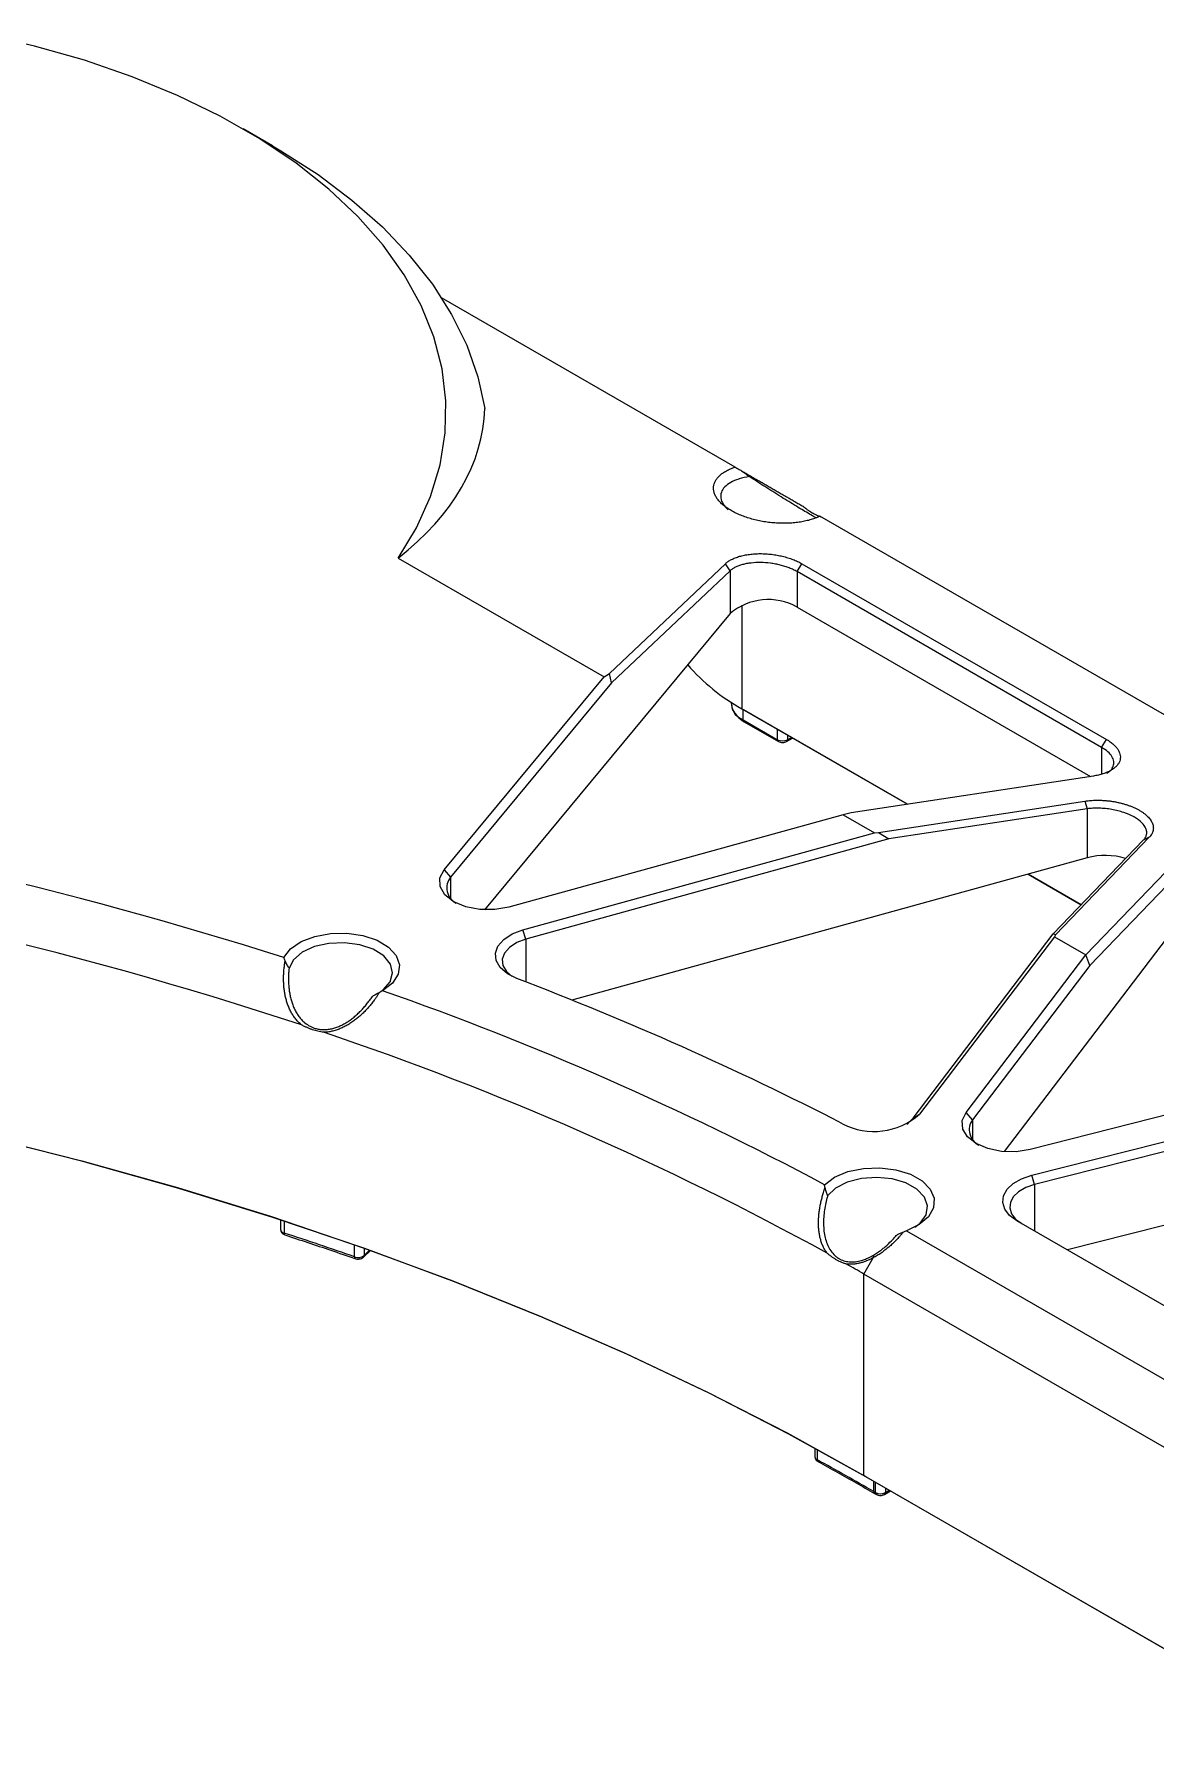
# Model space of a CAD drawing. Header units: millimetres. Extents: x 0 to 420, y 0 to 298.
# Drawn here: x 298.93 to 315.1, y 252.11 to 276.76 of the extents above; entities that cross this region are included whole.
import ezdxf

# ---------------------------------------------------------------- set-up
doc = ezdxf.new("R2010")
doc.units = ezdxf.units.MM

msp = doc.modelspace()

# ---------------------------------------------------------------- linework, layer by layer
at = {"color": 7, "linetype": 'Continuous', "lineweight": 25}
for p, q in [((302.367549, 275.151972), (301.943216, 275.397014)), ((309.036598, 270.518226), (304.804465, 272.961385)), ((315.824824, 266.599467), (310.259454, 269.812286)), ((304.180167, 269.207201), (307.148839, 267.493423)), ((307.226137, 267.543941), (308.896572, 269.125494)), ((308.963454, 269.024129), (307.256856, 267.408338)), ((308.963454, 269.024129), (308.896572, 269.125494)), ((308.963454, 269.024129), (308.963454, 268.405432)), ((309.928932, 269.011176), (309.998178, 269.125991)), ((314.319877, 266.476337), (309.928932, 269.011176)), ((309.928932, 269.011176), (309.928932, 268.50083)), ((309.998178, 269.125991), (314.389123, 266.591152)), ((309.131762, 268.527258), (309.131762, 267.033937)), ((309.928932, 268.50083), (314.161231, 266.057576)), ((308.963454, 268.405432), (305.422951, 264.134673)), ((304.843111, 264.712121), (307.148839, 267.493423)), ((307.148839, 267.493423), (307.226137, 267.543941)), ((307.256856, 267.408338), (307.226137, 267.543941)), ((307.256856, 267.408338), (304.933314, 264.605546)), ((308.97882, 267.127284), (308.97882, 267.118697)), ((309.131762, 267.033937), (311.519172, 265.655714)), ((309.131762, 267.033937), (309.160046, 267.017603)), ((309.154556, 266.873774), (309.154556, 267.020774)), ((311.519165, 265.655713), (309.160046, 267.017603)), ((309.154556, 266.873774), (309.649531, 266.588032)), ((309.166985, 266.846304), (309.661959, 266.560561)), ((309.649531, 266.588032), (309.649531, 266.73503)), ((309.778523, 266.560561), (309.865138, 266.610563)), ((309.790952, 266.653389), (309.790952, 266.588032)), ((309.790952, 266.588032), (309.84756, 266.62071)), ((314.319877, 266.476337), (314.389123, 266.591152)), ((314.319877, 266.476337), (314.319877, 266.09091)), ((314.200572, 266.06356), (310.710154, 265.532661)), ((310.710154, 265.532661), (310.594588, 265.504235)), ((311.10458, 265.249185), (314.079679, 265.701703)), ((314.11017, 265.591095), (311.253196, 265.156544)), ((314.079679, 265.701703), (314.11017, 265.591095)), ((314.11017, 265.591095), (314.11017, 264.884357)), ((310.594588, 265.504235), (305.776709, 264.173167)), ((310.594588, 265.504235), (311.04446, 265.244529)), ((305.976989, 263.844504), (311.04446, 265.244529)), ((311.253196, 265.156544), (306.020158, 263.710778)), ((311.04446, 265.244529), (311.10458, 265.249185)), ((311.10458, 265.249185), (311.253196, 265.156544)), ((313.621325, 263.787229), (314.91863, 265.136978)), ((315.007012, 265.181185), (313.655465, 263.775001)), ((314.094009, 263.484718), (315.714893, 265.171127)), ((315.800359, 265.050355), (314.149718, 263.332986)), ((315.007012, 265.181185), (314.91863, 265.136978)), ((314.11017, 264.884357), (306.683488, 262.832537)), ((304.843111, 264.712121), (304.933314, 264.605546)), ((304.933314, 264.605546), (304.933314, 264.306497)), ((314.026176, 264.208446), (313.261495, 264.649888)), ((313.261501, 264.649889), (314.02618, 264.20845)), ((315.800359, 264.443452), (312.915638, 260.64764)), ((306.020158, 263.710778), (305.976989, 263.844504)), ((306.020158, 263.710778), (306.020158, 263.094059)), ((311.601819, 261.129895), (313.621325, 263.787229)), ((313.638093, 263.747257), (311.693393, 261.188356)), ((313.655465, 263.775001), (313.621325, 263.787229)), ((313.655465, 263.775001), (313.638093, 263.747257)), ((313.638093, 263.747257), (314.093499, 263.484356)), ((312.365554, 261.210668), (314.093499, 263.484356)), ((314.149718, 263.332986), (312.457129, 261.105821)), ((314.093499, 263.484356), (314.094009, 263.484718)), ((314.149718, 263.332986), (314.094009, 263.484718)), ((317.226377, 261.675784), (313.287808, 260.678263)), ((313.31193, 260.306131), (317.681783, 261.412884)), ((311.601819, 261.129895), (311.693393, 261.188356)), ((312.457129, 261.105821), (312.365554, 261.210668)), ((312.457129, 261.105821), (312.457129, 260.827504)), ((317.784566, 261.294221), (313.352106, 260.171612)), ((320.969006, 261.039241), (313.826053, 259.230146)), ((313.352106, 260.171612), (313.31193, 260.306131)), ((313.352106, 260.171612), (313.352106, 259.50375)), ((302.485057, 259.661208), (302.485057, 259.52336)), ((302.535915, 259.644582), (302.535915, 259.473083)), ((317.374045, 257.181934), (313.098186, 259.650334)), ((302.546793, 259.446207), (302.545742, 259.446622)), ((311.507147, 259.507491), (317.126382, 256.263576)), ((303.551189, 259.130735), (303.551189, 259.300358)), ((303.56244, 259.103735), (303.561454, 259.104137)), ((303.676228, 259.122768), (303.678413, 259.124648)), ((303.678413, 259.124648), (303.778721, 259.219927)), ((303.688364, 259.252015), (303.688364, 259.150161)), ((303.688364, 259.150161), (303.766422, 259.224306)), ((310.892246, 258.882696), (311.026818, 259.115783)), ((311.03194, 259.155245), (311.026818, 259.115783)), ((317.156735, 255.266284), (310.892246, 258.882696)), ((310.892246, 255.975811), (310.892246, 258.882696)), ((310.186815, 256.372127), (310.186815, 256.246528)), ((310.218174, 256.354926), (310.218174, 256.204547)), ((310.892246, 255.975811), (317.569127, 252.12133)), ((310.92053, 255.959478), (310.892246, 255.975811)), ((317.591964, 252.108141), (310.92053, 255.959478)), ((311.033668, 255.747166), (311.033668, 255.894165)), ((311.033668, 255.747166), (311.060919, 255.731435)), ((311.046096, 255.719696), (311.073348, 255.703964)), ((311.060919, 255.731435), (311.060919, 255.878433)), ((311.189911, 255.703964), (311.276526, 255.753966)), ((311.20234, 255.796792), (311.20234, 255.731435)), ((311.20234, 255.731435), (311.258948, 255.764113))]:
    msp.add_line(p, q, dxfattribs=at)
at = {"color": 7, "linetype": 'Continuous', "lineweight": 25, "flags": 128}
for points in [[(304.180167, 269.207201), (304.443181, 269.645156), (304.644481, 270.09388), (304.782771, 270.550481), (304.857158, 271.012016), (304.867164, 271.475507), (304.812722, 271.937969), (304.694185, 272.396417), (304.512316, 272.847898), (304.268289, 273.2895), (303.963676, 273.718377), (303.600441, 274.131762), (303.180926, 274.526992), (302.707836, 274.901518), (302.184221, 275.252925), (301.613456, 275.578947), (300.999222, 275.877484), (300.345479, 276.14661), (299.65644, 276.38459), (298.93655, 276.589889), (298.190448, 276.761185)], [(302.367549, 275.151972), (302.489866, 275.080165), (303.025016, 274.735617), (303.513533, 274.368708), (303.952621, 273.981536), (304.339771, 273.576315), (304.672767, 273.155363), (304.949705, 272.721088), (305.169002, 272.275972), (305.329403, 271.822563), (305.429991, 271.363452)], [(305.776709, 264.173167), (305.571114, 264.137439), (305.356433, 264.139366), (305.152862, 264.178766), (304.979553, 264.251933), (304.852811, 264.351982), (304.784561, 264.469501), (304.781223, 264.593434), (304.843111, 264.712121)], [(302.531673, 263.446258), (302.628481, 263.571172), (302.781279, 263.675795), (302.978184, 263.75199), (303.203882, 263.793831), (303.440818, 263.798064), (303.670565, 263.76436), (303.875254, 263.695339), (304.038966, 263.59637), (304.148969, 263.475151), (304.196706, 263.341109), (304.178464, 263.204669), (304.095664, 263.076443), (303.954743, 262.966403)], [(305.892237, 263.143242), (305.753565, 263.213104), (305.651231, 263.301417), (305.592307, 263.402076), (305.580868, 263.508121), (305.617705, 263.612222), (305.700271, 263.707182), (305.822857, 263.786436), (305.976989, 263.844504)], [(303.930826, 262.955854), (303.96238, 262.979982), (304.062401, 263.096125), (304.098345, 263.224159), (304.066985, 263.352594), (303.971135, 263.469903), (303.819397, 263.565559), (303.62539, 263.630978), (303.406523, 263.660288), (303.182438, 263.65086), (302.973246, 263.603539), (302.797721, 263.522571), (302.671613, 263.415224), (302.606242, 263.291132), (302.606242, 263.291132)], [(306.020158, 263.710778), (305.888045, 263.661004), (305.782971, 263.593073), (305.7122, 263.511679), (305.680626, 263.422449), (305.690431, 263.331553), (305.740937, 263.245274), (305.822206, 263.173879)], [(292.381204, 261.970777), (293.866041, 261.74579), (295.33448, 261.487414), (296.784269, 261.196045), (298.213184, 260.872129), (299.619034, 260.516164), (300.999663, 260.128695), (302.352954, 259.710316), (303.676831, 259.26167), (304.969264, 258.783444), (306.22827, 258.276372), (307.451919, 257.741231), (308.638335, 257.178842), (309.785697, 256.590068), (310.892246, 255.975811)], [(310.92053, 255.959478), (309.812852, 256.574361), (308.664319, 257.163736), (307.476693, 257.726699), (306.251795, 258.262386), (304.991504, 258.769976), (303.697753, 259.24869), (302.372525, 259.697794), (301.017853, 260.116599), (299.635815, 260.504463), (298.22853, 260.860792), (296.798157, 261.185038), (295.346889, 261.476704), (293.876952, 261.735344), (292.390599, 261.96056)], [(311.509337, 261.044591), (311.53025, 261.059607), (311.601819, 261.129895)], [(313.287808, 260.678263), (313.086015, 260.646826), (312.877139, 260.651184), (312.679804, 260.690948), (312.511601, 260.762574), (312.387529, 260.859675), (312.318647, 260.973594), (312.311098, 261.094176), (312.365554, 261.210668)], [(310.324876, 260.170506), (310.470817, 260.27829), (310.662632, 260.358626), (310.885411, 260.405269), (311.121838, 260.414594), (311.353536, 260.385876), (311.562495, 260.321347), (311.732474, 260.226024), (311.85026, 260.107314), (311.906698, 259.974446), (311.897402, 259.837747), (311.823093, 259.707842), (311.689548, 259.594829), (311.507147, 259.507491)], [(311.624559, 259.557821), (311.701515, 259.61826), (311.788082, 259.737296), (311.810004, 259.865776), (311.765332, 259.992275), (311.658037, 260.105547), (311.497659, 260.19552), (311.298457, 260.254196), (311.078143, 260.276357), (310.856304, 260.260032), (310.652664, 260.206674), (310.48533, 260.121027), (310.369178, 260.010705), (310.369178, 260.010705)], [(313.098186, 259.650334), (312.993686, 259.72743), (312.924365, 259.816769), (312.894293, 259.91311), (312.905232, 260.010799), (312.956543, 260.104103), (313.045213, 260.187547), (313.166038, 260.256233), (313.31193, 260.306131)], [(313.352106, 260.171612), (313.227056, 260.128842), (313.123491, 260.069969), (313.047488, 259.998446), (313.003508, 259.918471), (312.994131, 259.834737), (313.019908, 259.752159), (313.079325, 259.675582), (313.168897, 259.609501)], [(302.485057, 259.52336), (302.485353, 259.518924), (302.485981, 259.515531)]]:
    msp.add_lwpolyline(points, dxfattribs=at)
at = {"color": 7, "linetype": 'Continuous', "lineweight": 25}
for centre, radius, start, end in [((309.514625, 267.760554), 0.848326, 60.765783, 130.5202248), ((310.518328, 269.529748), 2.855108, 220.6732051, 240.9453202), ((309.26371, 267.137602), 0.285516, 183.7965546, 247.5235864), ((309.183956, 266.870529), 0.029579, 173.7011524, 234.9866672), ((309.678069, 266.584397), 0.028769, 172.7423933, 235.9613478), ((309.720241, 266.724503), 0.153702, 242.6096722, 297.3903278), ((309.762413, 266.584397), 0.028769, 304.0386521, 7.2576067), ((284.481099, 206.70776), 59.540578, 72.35224504, 81.75780679), ((284.469243, 206.887672), 58.527242, 71.76008859, 82.23072571), ((314.368735, 263.935675), 0.983287, 72.4564803, 105.245778), ((305.124531, 264.452139), 0.245148, 141.2610445, 244.1293792), ((289.417246, 219.904209), 46.271366, 62.7753382, 69.1420958), ((289.01783, 220.279597), 45.224715, 61.8918592, 70.714102), ((288.91255, 220.160758), 44.528847, 61.2027096, 71.4192111), ((311.039655, 261.915847), 0.978068, 242.3327552, 311.9434915), ((312.657275, 260.963154), 0.245789, 144.5181897, 244.0215294), ((302.550584, 259.540932), 0.069417, 201.4641717, 257.800299), ((302.563199, 259.468161), 0.027725, 169.7741236, 230.9749948), ((286.543488, 210.368849), 51.642846, 70.7716941, 71.9604375), ((303.578447, 259.125975), 0.027671, 170.0933423, 232.1122409), ((303.601847, 259.267054), 0.145427, 249.6141422, 306.5065509), ((303.65454, 259.148657), 0.033857, 314.8369754, 2.5473266), ((292.290384, 226.659194), 37.207303, 60.0031813, 60.4450598), ((310.237276, 256.251519), 0.050707, 185.6477372, 247.8701359), ((310.247117, 256.201097), 0.029148, 173.2017669, 235.5354855), ((292.061311, 222.875823), 37.953597, 60.0077431, 61.4192811), ((311.063068, 255.743921), 0.029579, 173.7011522, 234.9866674), ((311.09096, 255.728479), 0.030186, 174.3802681, 234.2945359), ((311.13163, 255.867906), 0.153702, 242.6096722, 297.3903278), ((311.173802, 255.7278), 0.028769, 304.0386522, 7.2576066)]:
    msp.add_arc(centre, radius, start, end, dxfattribs=at)
msp.add_ellipse((295.860614, 272.195787), major_axis=(9.558415, -0.991669), ratio=0.489281334, start_param=5.816833553, end_param=6.317139094, dxfattribs=at)
for points, knots in [([(310.259454, 269.812286), (310.252966, 269.809068), (310.239991, 269.802632), (310.21953, 269.793486), (310.194863, 269.783276), (310.16542, 269.772323), (310.119233, 269.757229), (310.057828, 269.740923), (309.979163, 269.72569), (309.896328, 269.714945), (309.810219, 269.708805), (309.721763, 269.707338), (309.631912, 269.710558), (309.541634, 269.718431), (309.451901, 269.730874), (309.363681, 269.747751), (309.277924, 269.768882), (309.195555, 269.79404), (309.117461, 269.822952), (309.044484, 269.855308), (308.977411, 269.890759), (308.916966, 269.928922), (308.8638, 269.969387), (308.818486, 270.011717), (308.781511, 270.055455), (308.753275, 270.100131), (308.734081, 270.145262), (308.724136, 270.190363), (308.723544, 270.234948), (308.732313, 270.278535), (308.750347, 270.320656), (308.777452, 270.360858), (308.813336, 270.398707), (308.857607, 270.433796), (308.9011, 270.460417), (308.939548, 270.479979), (308.970177, 270.493723), (309.00239, 270.506603), (309.02519, 270.51435), (309.036598, 270.518226)], [0, 0, 0, 0, 0.010466849, 0.0209343764, 0.0314148495, 0.0471011169, 0.0628269163, 0.094220777, 0.1256002047, 0.1569592254, 0.1882927184, 0.2195966353, 0.2508681954, 0.2821060076, 0.3133101437, 0.3444821106, 0.3756247941, 0.4067423526, 0.4378400418, 0.4689239956, 0.5000009327, 0.5310778697, 0.5621618235, 0.5932595127, 0.6243770712, 0.6555197547, 0.6866917217, 0.7178958577, 0.7491336699, 0.78040523, 0.8117091469, 0.8430426399, 0.8744016606, 0.9057810884, 0.937174949, 0.9528628242, 0.9685870158, 0.9842822084, 1, 1, 1, 1]), ([(309.036598, 270.518226), (309.05185, 270.50942), (309.08206, 270.491977), (309.112773, 270.474244), (309.127981, 270.465463)], [0, 0, 0, 0, 0.504834226, 1, 1, 1, 1]), ([(309.127981, 270.465463), (309.137086, 270.459244), (309.15647, 270.446005), (309.185393, 270.425154), (309.214638, 270.403256), (309.233516, 270.388319), (309.242895, 270.380898)], [0, 0, 0, 0, 0.234860512, 0.499992383, 0.751583755, 1, 1, 1, 1]), ([(309.127981, 270.465463), (309.136181, 270.460728), (309.152557, 270.451272), (309.186235, 270.431824), (309.229494, 270.406846), (309.283335, 270.375757), (309.338671, 270.343805), (309.395234, 270.311145), (309.452734, 270.277944), (309.510882, 270.24437), (309.569384, 270.210592), (309.627944, 270.176781), (309.686267, 270.143107), (309.736072, 270.114351), (309.77443, 270.092205), (309.811978, 270.070526), (309.856884, 270.044599), (309.90378, 270.017524), (309.939381, 269.99697), (309.965469, 269.981909), (309.989875, 269.967819), (310.006619, 269.958152), (310.014956, 269.953339)], [0, 0, 0, 0, 0.035696191, 0.071281909, 0.141870706, 0.21161094, 0.280352839, 0.347960647, 0.414315406, 0.479317685, 0.542889993, 0.604979472, 0.665560922, 0.724639023, 0.757741345, 0.782261533, 0.838476691, 0.893401152, 0.92426664, 0.947188719, 0.973704338, 1, 1, 1, 1]), ([(309.242895, 270.380898), (309.191578, 270.371615), (309.137571, 270.361845), (309.047958, 270.333744), (308.967138, 270.299638), (308.880794, 270.234797), (308.831449, 270.157162), (308.82441, 270.072356), (308.856572, 269.984796), (308.911081, 269.929237), (308.938139, 269.901659)], [0, 0, 0, 0, 0.1436834418, 0.1512117493, 0.287493467, 0.4311160077, 0.5744123463, 0.7172659476, 0.8596568982, 1, 1, 1, 1]), ([(310.201361, 269.789255), (310.196121, 269.792085), (310.171546, 269.805356), (310.110512, 269.840265), (310.020884, 269.892657), (309.882023, 269.975786), (309.686005, 270.096364), (309.450234, 270.245378), (309.314263, 270.334251), (309.242895, 270.380898)], [0, 0, 0, 0, 0.025105329, 0.117752474, 0.210399619, 0.305644133, 0.510961492, 0.743315494, 1, 1, 1, 1]), ([(310.014956, 269.953339), (310.020302, 269.94895), (310.030987, 269.940178), (310.052465, 269.923298), (310.079477, 269.903213), (310.112097, 269.881079), (310.144776, 269.861112), (310.177372, 269.843427), (310.209793, 269.828045), (310.242072, 269.814677), (310.263379, 269.807407), (310.274054, 269.803765)], [0, 0, 0, 0, 0.062741387, 0.1254046, 0.250623994, 0.376006758, 0.501251701, 0.625866121, 0.750283122, 0.874892733, 1, 1, 1, 1]), ([(308.896572, 269.125494), (308.900579, 269.129169), (308.908598, 269.136525), (308.921861, 269.147152), (308.938345, 269.159174), (308.958744, 269.172307), (308.99194, 269.190832), (309.038197, 269.211699), (309.100443, 269.232687), (309.168579, 269.24934), (309.241631, 269.261418), (309.318561, 269.268751), (309.398276, 269.271234), (309.479642, 269.26883), (309.561501, 269.261573), (309.642687, 269.249567), (309.722047, 269.232981), (309.798447, 269.212054), (309.858745, 269.191236), (309.904441, 269.17275), (309.937295, 269.157995), (309.968792, 269.142468), (309.988383, 269.131483), (309.998178, 269.125991)], [0, 0, 0, 0, 0.020878367, 0.041783571, 0.062748182, 0.094106051, 0.125524501, 0.188288809, 0.251050166, 0.313790355, 0.376492343, 0.439141233, 0.50172511, 0.564235712, 0.626668913, 0.689024972, 0.75130853, 0.813528366, 0.875696902, 0.90672531, 0.937857773, 0.968931913, 1, 1, 1, 1]), ([(309.928932, 269.011176), (309.920381, 269.015973), (309.903255, 269.025581), (309.875717, 269.039226), (309.846888, 269.052266), (309.806937, 269.068597), (309.754039, 269.087171), (309.687391, 269.105926), (309.617675, 269.121143), (309.522849, 269.136183), (309.402256, 269.144822), (309.287049, 269.139336), (309.201849, 269.126762), (309.142128, 269.113345), (309.087576, 269.096149), (309.046556, 269.078653), (309.017514, 269.06318), (308.997264, 269.050651), (308.979266, 269.037862), (308.968598, 269.028597), (308.963454, 269.024129)], [0, 0, 0, 0, 0.030902186, 0.061890727, 0.092968625, 0.124138855, 0.185771346, 0.248405082, 0.309808306, 0.372997686, 0.497763373, 0.622905956, 0.685698198, 0.748539961, 0.81140916, 0.874282182, 0.907644129, 0.937162547, 0.969700915, 1, 1, 1, 1]), ([(308.983593, 267.117609), (308.985232, 267.087626), (308.988929, 267.020005), (309.053908, 266.924165), (309.128812, 266.872588), (309.166985, 266.846304)], [0, 0, 0, 0, 0.280901204, 0.633527997, 1, 1, 1, 1]), ([(314.389123, 266.591152), (314.39546, 266.587422), (314.408141, 266.579957), (314.426177, 266.568367), (314.446324, 266.554547), (314.467925, 266.538305), (314.497633, 266.513274), (314.52958, 266.480827), (314.558997, 266.44067), (314.579109, 266.399832), (314.589625, 266.358899), (314.590399, 266.318452), (314.58142, 266.279068), (314.562817, 266.241307), (314.534855, 266.205705), (314.497934, 266.172769), (314.452576, 266.142967), (314.399435, 266.116722), (314.349282, 266.098131), (314.306088, 266.085374), (314.272231, 266.076923), (314.237132, 266.069503), (314.212757, 266.06554), (314.200572, 266.06356)], [0, 0, 0, 0, 0.020682141, 0.041386732, 0.062147302, 0.093197329, 0.124308163, 0.18647669, 0.248696517, 0.310980066, 0.373336116, 0.435769309, 0.498279901, 0.560863769, 0.62351265, 0.686214629, 0.748954809, 0.811716157, 0.874480456, 0.905815651, 0.937256766, 0.968635419, 1, 1, 1, 1]), ([(314.393888, 266.106984), (314.412699, 266.119294), (314.457273, 266.148462), (314.491979, 266.206452), (314.500149, 266.274839), (314.472571, 266.345616), (314.414221, 266.415111), (314.351309, 266.455939), (314.319877, 266.476337)], [0, 0, 0, 0, 0.128054612, 0.303435984, 0.478289157, 0.652585881, 0.826422671, 1, 1, 1, 1]), ([(314.079679, 265.701703), (314.090226, 265.703215), (314.111309, 265.706237), (314.14385, 265.709685), (314.182441, 265.712764), (314.227437, 265.7148), (314.278896, 265.715115), (314.330922, 265.713438), (314.383213, 265.709787), (314.435467, 265.704176), (314.487383, 265.696644), (314.538661, 265.687229), (314.589007, 265.675989), (314.638128, 265.662986), (314.685745, 265.648298), (314.731577, 265.632005), (314.775366, 265.614207), (314.816853, 265.595), (314.855806, 265.574502), (314.891992, 265.552825), (314.925211, 265.530098), (314.955262, 265.506449), (314.981982, 265.482018), (315.005206, 265.456942), (315.024812, 265.43137), (315.040674, 265.405446), (315.052713, 265.379321), (315.060849, 265.353145), (315.065045, 265.327069), (315.065267, 265.301245), (315.061525, 265.27582), (315.053825, 265.250942), (315.04224, 265.22675), (315.029346, 265.207298), (315.017252, 265.19219), (315.010427, 265.184855), (315.007012, 265.181185)], [0, 0, 0, 0, 0.02093812, 0.041859086, 0.062815867, 0.094189865, 0.125541401, 0.156869107, 0.188172204, 0.219450434, 0.250704157, 0.281934255, 0.313142199, 0.344329933, 0.375499909, 0.406654959, 0.437798292, 0.468933366, 0.500063851, 0.531193513, 0.562326139, 0.593465454, 0.624615013, 0.65577815, 0.686957858, 0.718156776, 0.749377056, 0.780620399, 0.811887926, 0.843180244, 0.874497343, 0.905838688, 0.937203144, 0.968589113, 0.984280555, 1, 1, 1, 1]), ([(314.91863, 265.136978), (314.922695, 265.141232), (314.930688, 265.149596), (314.94062, 265.162459), (314.950621, 265.177811), (314.959494, 265.195808), (314.968393, 265.223848), (314.970956, 265.260087), (314.956851, 265.31871), (314.906583, 265.391735), (314.833115, 265.446456), (314.745609, 265.496285), (314.642246, 265.541552), (314.495825, 265.578355), (314.37475, 265.59498), (314.299044, 265.599837), (314.239276, 265.600377), (314.195595, 265.599065), (314.152102, 265.596157), (314.124416, 265.592815), (314.11017, 265.591095)], [0, 0, 0, 0, 0.021749405, 0.042753654, 0.063012998, 0.095053079, 0.125905528, 0.188626254, 0.251217144, 0.372351177, 0.493206762, 0.499960348, 0.624169881, 0.748687894, 0.811306567, 0.874055462, 0.904871048, 0.936973912, 0.967570546, 1, 1, 1, 1]), ([(302.788069, 262.474169), (302.780429, 262.480426), (302.765074, 262.493002), (302.73603, 262.520481), (302.70228, 262.557823), (302.666447, 262.60679), (302.635133, 262.659134), (302.608182, 262.714362), (302.585473, 262.771873), (302.566842, 262.83107), (302.552067, 262.89151), (302.540878, 262.953096), (302.533088, 263.015733), (302.528571, 263.079078), (302.527182, 263.142747), (302.528757, 263.20641), (302.533135, 263.27002), (302.539059, 263.322941), (302.545044, 263.36525), (302.54858, 263.386378), (302.550354, 263.396975)], [0, 0, 0, 0, 0.031037995, 0.062383647, 0.125345679, 0.188137033, 0.250698039, 0.313471651, 0.376422253, 0.438898228, 0.501164143, 0.563467458, 0.62601274, 0.688866043, 0.751402971, 0.81364351, 0.875737554, 0.937815909, 0.96880907, 1, 1, 1, 1]), ([(302.606242, 263.291132), (302.596456, 263.308349), (302.576635, 263.343227), (302.559188, 263.378909), (302.550354, 263.396975)], [0, 0, 0, 0, 0.4936662761, 1, 1, 1, 1]), ([(302.606242, 263.291132), (302.605168, 263.279988), (302.603053, 263.258052), (302.600028, 263.214148), (302.597989, 263.159388), (302.59866, 263.093502), (302.602596, 263.027968), (302.609981, 262.963217), (302.620957, 262.899661), (302.635741, 262.837448), (302.654627, 262.776739), (302.677859, 262.718116), (302.705625, 262.662266), (302.738082, 262.609862), (302.775291, 262.561769), (302.824147, 262.511686), (302.875926, 262.473033), (302.928231, 262.445415), (302.973985, 262.427166), (303.026552, 262.413445), (303.085842, 262.406524), (303.146181, 262.407504), (303.206696, 262.415936), (303.266704, 262.431235), (303.325634, 262.45275), (303.382993, 262.47974), (303.438623, 262.51161), (303.492403, 262.547852), (303.544087, 262.587891), (303.593482, 262.631149), (303.640638, 262.677286), (303.68569, 262.726137), (303.728627, 262.777435), (303.762414, 262.821806), (303.788416, 262.858226), (303.800909, 262.876745), (303.807256, 262.886154)], [0, 0, 0, 0, 0.016055522, 0.031606289, 0.063223418, 0.09492992, 0.126771076, 0.158412099, 0.189839232, 0.221161979, 0.252515119, 0.283981555, 0.315168995, 0.346187521, 0.377278558, 0.407904163, 0.453711761, 0.476844901, 0.499823385, 0.530245117, 0.560940658, 0.591719055, 0.622426492, 0.653439619, 0.684596664, 0.715668807, 0.746884834, 0.778413936, 0.809960695, 0.841422162, 0.87291955, 0.904551327, 0.93640157, 0.968279752, 0.983883132, 1, 1, 1, 1]), ([(303.907293, 262.93942), (303.899519, 262.927101), (303.884025, 262.90255), (303.859678, 262.866616), (303.830265, 262.825392), (303.794926, 262.779259), (303.752914, 262.728925), (303.708797, 262.680573), (303.662717, 262.634531), (303.614641, 262.590973), (303.564448, 262.550041), (303.512067, 262.512002), (303.457679, 262.477345), (303.401523, 262.446568), (303.343767, 262.420103), (303.284391, 262.398365), (303.223802, 262.381946), (303.172705, 262.373268), (303.131862, 262.369376), (303.111487, 262.368827), (303.101288, 262.368553)], [0, 0, 0, 0, 0.041641754, 0.082991715, 0.124084056, 0.186470746, 0.249242917, 0.311866456, 0.374226622, 0.436483516, 0.498824292, 0.561476101, 0.624380319, 0.686893978, 0.749271373, 0.811893505, 0.874909608, 0.937463514, 0.96869629, 1, 1, 1, 1]), ([(303.907293, 262.93942), (303.890275, 262.93006), (303.856688, 262.911587), (303.823586, 262.894556), (303.807256, 262.886154)], [0, 0, 0, 0, 0.506679827, 1, 1, 1, 1]), ([(303.101288, 262.368553), (303.088389, 262.370421), (303.06261, 262.374155), (303.023463, 262.382158), (302.984072, 262.392159), (302.944569, 262.404402), (302.905142, 262.41881), (302.865904, 262.435325), (302.82682, 262.453685), (302.801003, 262.467332), (302.788069, 262.474169)], [0, 0, 0, 0, 0.125394925, 0.250604751, 0.375974979, 0.501245429, 0.625869387, 0.750285491, 0.874892158, 1, 1, 1, 1]), ([(310.36264, 259.182699), (310.357164, 259.19007), (310.346156, 259.20489), (310.32617, 259.236373), (310.30407, 259.278065), (310.282361, 259.331361), (310.265184, 259.387269), (310.252362, 259.445183), (310.243637, 259.504494), (310.23872, 259.56484), (310.237352, 259.626157), (310.239339, 259.688208), (310.244487, 259.750589), (310.252571, 259.812916), (310.263394, 259.875013), (310.27682, 259.936895), (310.292739, 259.998573), (310.308034, 260.049724), (310.3214, 260.090545), (310.328573, 260.110888), (310.332171, 260.121091)], [0, 0, 0, 0, 0.031289185, 0.062901641, 0.125744317, 0.188340343, 0.251181776, 0.314009134, 0.376373066, 0.438605917, 0.500973309, 0.563695482, 0.626390517, 0.688700494, 0.750806681, 0.812862438, 0.875001144, 0.937343407, 0.968576866, 1, 1, 1, 1]), ([(310.332171, 260.121091), (310.33794, 260.101828), (310.349031, 260.064798), (310.362646, 260.028244), (310.369178, 260.010705)], [0, 0, 0, 0, 0.520180399, 1, 1, 1, 1]), ([(310.369178, 260.010705), (310.36445, 259.993342), (310.355225, 259.959464), (310.339516, 259.891389), (310.323932, 259.806262), (310.312626, 259.703401), (310.309592, 259.601436), (310.315812, 259.501551), (310.332357, 259.405319), (310.360507, 259.314637), (310.401248, 259.232589), (310.446195, 259.174168), (310.488285, 259.135346), (310.513669, 259.117047), (310.53947, 259.101239), (310.565536, 259.087726), (310.615312, 259.068914), (310.683178, 259.055937), (310.769631, 259.057953), (310.848642, 259.074458), (310.907386, 259.09463), (310.95072, 259.112802), (310.989234, 259.131117), (311.017518, 259.147096), (311.03194, 259.155245)], [0, 0, 0, 0, 0.032596016, 0.063599867, 0.126957467, 0.190480501, 0.254028224, 0.316856442, 0.379638942, 0.442238272, 0.50444161, 0.566040028, 0.596819895, 0.627690714, 0.634014519, 0.662944932, 0.691860953, 0.750359442, 0.811995367, 0.874438334, 0.916080751, 0.936933207, 0.9678401, 1, 1, 1, 1]), ([(302.485826, 259.516215), (302.487556, 259.508397), (302.49098, 259.492919), (302.505285, 259.472583), (302.523929, 259.45617), (302.538647, 259.449727), (302.54578, 259.446604)], [0, 0, 0, 0, 0.262916779, 0.520463145, 0.767608421, 1, 1, 1, 1]), ([(302.546817, 259.446199), (302.76767, 259.373442), (303.108222, 259.261252), (303.444323, 259.144696), (303.562458, 259.103729)], [0, 0, 0, 0, 0.648516544, 1, 1, 1, 1]), ([(311.461256, 259.487775), (311.451821, 259.476356), (311.432998, 259.453577), (311.399114, 259.415027), (311.357153, 259.37001), (311.306434, 259.319962), (311.251958, 259.270958), (311.196556, 259.225798), (311.140502, 259.184672), (311.093181, 259.153815), (311.055276, 259.131271), (311.036268, 259.120926), (311.026818, 259.115783)], [0, 0, 0, 0, 0.075504562, 0.150627889, 0.262287029, 0.390893781, 0.517486788, 0.641853626, 0.763815361, 0.883226295, 0.941949612, 1, 1, 1, 1]), ([(311.03194, 259.155245), (311.041496, 259.160964), (311.060881, 259.172566), (311.089847, 259.191614), (311.123672, 259.215331), (311.162357, 259.244784), (311.220039, 259.292781), (311.275998, 259.345721), (311.330363, 259.40296), (311.356738, 259.433416), (311.370294, 259.44907)], [0, 0, 0, 0, 0.076601787, 0.155400069, 0.236420609, 0.356743648, 0.482589935, 0.737506714, 0.865077768, 1, 1, 1, 1]), ([(311.461256, 259.487775), (311.445348, 259.480838), (311.414409, 259.467345), (311.384718, 259.455045), (311.370294, 259.44907)], [0, 0, 0, 0, 0.514172863, 1, 1, 1, 1]), ([(303.561463, 259.104133), (303.57094, 259.10169), (303.590068, 259.096761), (303.623276, 259.098385), (303.654703, 259.106732), (303.669033, 259.117408), (303.676255, 259.12279)], [0, 0, 0, 0, 0.243519993, 0.491459176, 0.743670025, 1, 1, 1, 1]), ([(310.64318, 259.025199), (310.637368, 259.026896), (310.625883, 259.03025), (310.602747, 259.037891), (310.573637, 259.048861), (310.538303, 259.064724), (310.502848, 259.083308), (310.467479, 259.104546), (310.432302, 259.128276), (310.403244, 259.149934), (310.380044, 259.168282), (310.36849, 259.177853), (310.36264, 259.182699)], [0, 0, 0, 0, 0.063537326, 0.12555671, 0.250891347, 0.376450323, 0.501713361, 0.626165243, 0.750380034, 0.874861039, 0.936645284, 1, 1, 1, 1]), ([(311.026818, 259.115783), (311.019007, 259.111697), (311.00346, 259.103565), (310.972126, 259.088494), (310.932662, 259.07142), (310.884711, 259.054078), (310.836228, 259.040091), (310.78744, 259.029819), (310.738723, 259.023583), (310.698483, 259.022051), (310.666705, 259.023), (310.651001, 259.024468), (310.64318, 259.025199)], [0, 0, 0, 0, 0.06301736, 0.125420148, 0.250179746, 0.374722003, 0.499562581, 0.625268803, 0.750533355, 0.875153038, 0.937819599, 1, 1, 1, 1]), ([(310.186824, 256.245755), (310.187522, 256.238684), (310.188905, 256.224665), (310.198623, 256.205327), (310.212469, 256.188707), (310.224571, 256.180936), (310.230466, 256.177152)], [0, 0, 0, 0, 0.2608920293, 0.5172691022, 0.7648800567, 1, 1, 1, 1]), ([(310.230651, 256.17705), (310.414647, 256.075815), (310.689007, 255.924862), (310.957625, 255.770527), (311.046096, 255.719696)], [0, 0, 0, 0, 0.670642225, 1, 1, 1, 1])]:
    msp.add_open_spline(points, degree=3, knots=knots, dxfattribs=at)
for points in [[(309.661958, 266.560561), (309.670472, 266.556658), (309.687498, 266.548852), (309.720241, 266.545511), (309.752984, 266.548852), (309.770011, 266.556658), (309.778524, 266.560561)], [(302.550354, 263.396975), (302.543938, 263.413309), (302.537715, 263.429741), (302.531673, 263.446258)], [(303.954743, 262.966403), (303.93901, 262.957229), (303.923194, 262.948229), (303.907293, 262.93942)], [(310.332171, 260.121091), (310.329566, 260.1375), (310.327138, 260.153975), (310.324876, 260.170506)], [(311.507147, 259.507491), (311.491888, 259.500741), (311.47659, 259.494164), (311.461256, 259.487775)], [(311.073347, 255.703965), (311.08186, 255.700061), (311.098887, 255.692255), (311.13163, 255.688914), (311.164373, 255.692255), (311.181399, 255.700061), (311.189913, 255.703965)]]:
    msp.add_open_spline(points, degree=3, dxfattribs=at)

doc.saveas('drawing.dxf')
